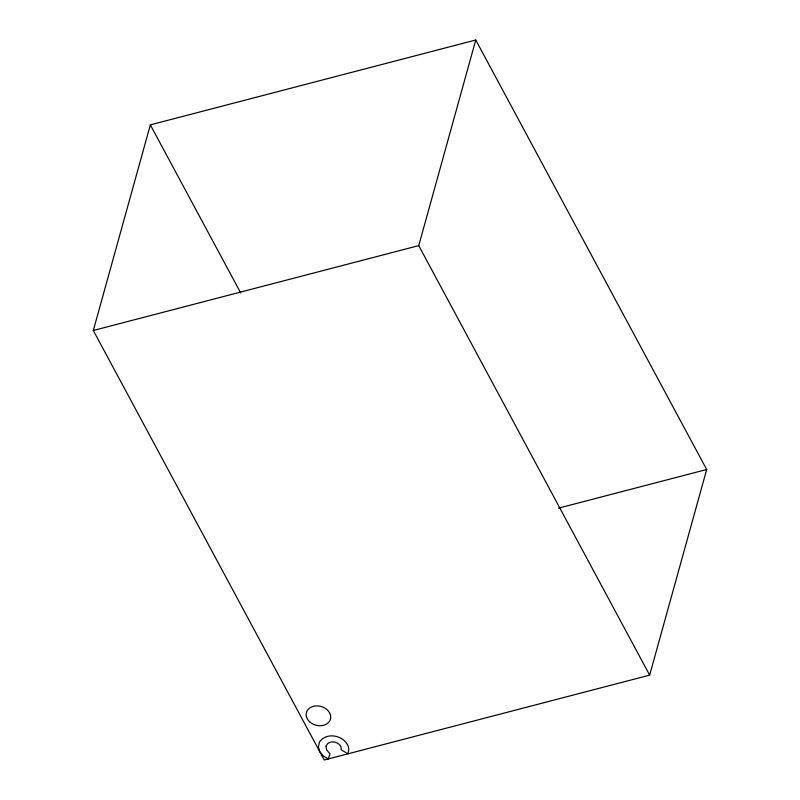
<?xml version="1.0" encoding="UTF-8"?>
<svg xmlns="http://www.w3.org/2000/svg" width="800" height="800" viewBox="0 0 800 800"><rect width="100%" height="100%" fill="white"/><g stroke="black" fill="none" stroke-linecap="round" stroke-linejoin="round"><path stroke-width="1.2" d="M93.31 330.49L150.34 124.87L475.76 40L706.69 469.51L649.66 675.13L324.24 760L93.31 330.49L418.74 245.62L475.76 40M558.44 508.17L706.69 469.51M418.74 245.62L649.66 675.13M150.34 124.87L240.7 292.94M326.05 746.29L326.65 749.89L329.95 753.8L328.3 758.94L323.24 755.91L319.76 751.68L318.4 746.91L319.35 742.31C326.49 730.67 347.28 735.93 348.86 749.23L347.9 753.83L341.2 749.84C342.29 741.94 328.41 738.49 326.05 746.29M310.05 722.14A12.47 9.71 15.5 0 0 330.41 719.26A12.47 9.71 15.5 0 0 314.82 706.02A12.47 9.71 15.5 0 0 310.05 722.14"/></g></svg>
